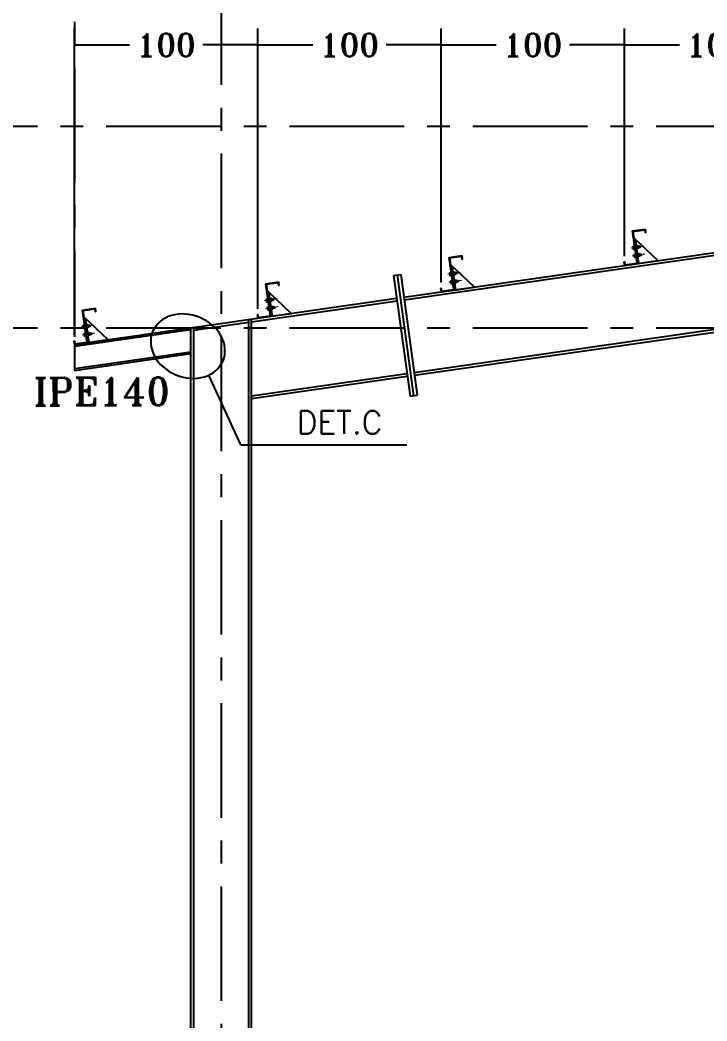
# Model space of a CAD drawing. Header units: inches. Extents: x 460503 to 460688, y 47570 to 48852.
# Drawn here: x 460522.24 to 460529.74, y 47970.78 to 47981.71 of the extents above; entities that cross this region are included whole.
import ezdxf

# ---------------------------------------------------------------- set-up
doc = ezdxf.new("R2010")
doc.units = ezdxf.units.IN
doc.header["$MEASUREMENT"] = 0
doc.linetypes.add('CENTER', pattern=[2, 1.25, -0.25, 0.25, -0.25])
doc.layers.add('2', color=2, linetype='Continuous', lineweight=9)
doc.layers.add('TEXT', color=250, linetype='Continuous', lineweight=30)
for name, color, linetype in [('2Y', 2, 'Continuous'), ('3G', 3, 'Continuous'), ('AXE', 1, 'CENTER'), ('TIE', 2, 'Continuous')]:
    doc.layers.add(name, color=color, linetype=linetype)
doc.styles.add('ROMANC', font='TXT.shx')
doc.styles.add('ROMANT', font='romant')
doc.dimstyles.new('1-50', dxfattribs={"dimscale": 0, "dimtxt": 0.25, "dimasz": 0.18, "dimexe": 0.18, "dimexo": 0.0625, "dimgap": 0.09, "dimtad": 0, "dimdec": 0, "dimlfac": 50, "dimzin": 0, "dimdsep": 46, "dimtxsty": 'ROMANT', "dimblk": 'OBLIQUE', "dimcen": 0.09, "dimclrd": 1, "dimclre": 1, "dimclrt": 2, "dimadec": 0, "dimazin": 0, "dimtfac": 1, "dimtdec": 0, "dimtofl": 0, "dimtmove": 2, "dimatfit": 3, "dimldrblk": 'OBLIQUE', "dimfxl": 0.18, "dimtolj": 1, "dimtzin": 0, "dimarcsym": 0})

# ---------------------------------------------------------------- blocks, each defined once
blk = doc.blocks.new('TIE')
at = {"layer": 'TIE'}
for p, q in [((-3.48, 20), (4.44, 21.17)), ((-3.48, 20), (-0.54, 0.21)), ((-3.13, 19.74), (4.19, 20.83)), ((-3.13, 19.74), (-0.2, -0.04)), ((4.19, 20.83), (4.48, 18.85)), ((4.44, 21.17), (4.78, 18.9)), ((4.48, 18.85), (4.78, 18.9)), ((-1.61, 14.91), (-2.4, 14.8)), ((-1.61, 14.91), (-2.4, 14.8)), ((12.45, 1.85), (-1.61, 14.91)), ((-1.61, 14.91), (0.59, 0.09)), ((-8.45, 1.06), (-8.15, 1.1)), ((-8.45, 1.06), (-8.11, -1.22)), ((-8.15, 1.1), (-7.86, -0.87)), ((-7.86, -0.87), (-0.54, 0.21)), ((-0.2, -0.04), (12.45, 1.85)), ((-8.11, -1.22), (-0.2, -0.04))]:
    blk.add_line(p, q, dxfattribs=at)
blk = doc.blocks.new('*D574')
at = {"color": 1, "lineweight": -2, "transparency": 16777216}
for p, q in [((460528.838, 47979.129), (460528.838, 47981.614)), ((460530.838, 47979.416), (460530.838, 47981.614)), ((460528.838, 47981.434), (460529.438, 47981.434)), ((460530.838, 47981.434), (460530.237, 47981.434))]:
    blk.add_line(p, q, dxfattribs=at)
at = {"layer": 'Defpoints', "color": 0, "transparency": 16777216}
for p in [(460528.838, 47981.434), (460530.838, 47979.354), (460528.838, 47979.067)]:
    blk.add_point(p, dxfattribs=at)
at = {"color": 2, "transparency": 16777216, "insert": (460529.838, 47981.434), "char_height": 0.25, "attachment_point": 5, "style": 'ROMANT'}
blk.add_mtext('\\A1;100', dxfattribs=at)
blk = doc.blocks.new('_OBLIQUE')
blk = doc.blocks.new('*D575')
at = {"color": 1, "lineweight": -2, "transparency": 16777216}
for p, q in [((460526.838, 47978.842), (460526.838, 47981.614)), ((460528.838, 47979.129), (460528.838, 47981.614)), ((460526.838, 47981.434), (460527.438, 47981.434)), ((460528.838, 47981.434), (460528.237, 47981.434))]:
    blk.add_line(p, q, dxfattribs=at)
at = {"layer": 'Defpoints', "color": 0, "transparency": 16777216}
for p in [(460526.838, 47981.434), (460528.838, 47979.067), (460526.838, 47978.78)]:
    blk.add_point(p, dxfattribs=at)
at = {"color": 2, "transparency": 16777216, "insert": (460527.838, 47981.434), "char_height": 0.25, "attachment_point": 5, "style": 'ROMANT'}
blk.add_mtext('\\A1;100', dxfattribs=at)
blk = doc.blocks.new('*D576')
at = {"color": 1, "lineweight": -2, "transparency": 16777216}
for p, q in [((460524.838, 47978.555), (460524.838, 47981.614)), ((460526.838, 47978.842), (460526.838, 47981.614)), ((460524.838, 47981.434), (460525.438, 47981.434)), ((460526.838, 47981.434), (460526.237, 47981.434))]:
    blk.add_line(p, q, dxfattribs=at)
at = {"layer": 'Defpoints', "color": 0, "transparency": 16777216}
for p in [(460524.838, 47981.434), (460526.838, 47978.78), (460524.838, 47978.493)]:
    blk.add_point(p, dxfattribs=at)
at = {"color": 2, "transparency": 16777216, "insert": (460525.838, 47981.434), "char_height": 0.25, "attachment_point": 5, "style": 'ROMANT'}
blk.add_mtext('\\A1;100', dxfattribs=at)
blk = doc.blocks.new('*D577')
at = {"color": 1, "lineweight": -2, "transparency": 16777216}
for p, q in [((460522.838, 47978.268), (460522.838, 47981.614)), ((460524.838, 47978.555), (460524.838, 47981.614)), ((460522.838, 47981.434), (460523.438, 47981.434)), ((460524.838, 47981.434), (460524.237, 47981.434))]:
    blk.add_line(p, q, dxfattribs=at)
at = {"layer": 'Defpoints', "color": 0, "transparency": 16777216}
for p in [(460522.838, 47981.434), (460524.838, 47978.493), (460522.838, 47978.206, 0.005)]:
    blk.add_point(p, dxfattribs=at)
at = {"color": 2, "transparency": 16777216, "insert": (460523.838, 47981.434), "char_height": 0.25, "attachment_point": 5, "style": 'ROMANT'}
blk.add_mtext('\\A1;100', dxfattribs=at)

msp = doc.modelspace()

# ---------------------------------------------------------------- hatches: boundary and pattern name
h = msp.add_hatch(color=1)
h.dxf.hatch_style = 1
h.paths.add_polyline_path([(460524.10802693, 47978.33173063), (460524.10802693, 47978.34688431), (460524.0948442, 47978.34499246)])
h = msp.add_hatch(color=1)
h.dxf.hatch_style = 1
h.paths.add_polyline_path([(460524.10802693, 47978.07916938), (460524.09018758, 47978.06145559), (460524.10802693, 47978.06401571)])

# ---------------------------------------------------------------- linework, layer by layer
at = {"color": 1}
for p, q in [((460524.0948442, 47978.34499246, 0.00287034), (460524.10802693, 47978.34688431, 0.00499999)), ((460524.10802693, 47978.33173063, 0.00500068), (460524.0948442, 47978.34499246, 0.00287034)), ((460524.10802693, 47978.34688431, 0.00499999), (460524.10802693, 47978.33173063, 0.00500068)), ((460524.10802693, 47978.07916938, 0.00501227), (460524.09018758, 47978.06145559, 0.00162673)), ((460524.09018758, 47978.06145559, 0.00162673), (460524.10802693, 47978.06401571, 0.00501296)), ((460524.10802693, 47978.06401571, 0.00501296), (460524.10802693, 47978.07916938, 0.00501227))]:
    msp.add_line(p, q, dxfattribs=at)
at = {"layer": '2'}
for p, q in [((460529.04775449, 47979.23646061), (460528.90974505, 47979.21644664)), ((460528.92981038, 47979.2371054), (460528.93839204, 47979.2383499)), ((460528.93839204, 47979.2383499), (460528.94343141, 47979.2036001)), ((460528.94337719, 47979.24104399), (460528.93986711, 47979.24053496)), ((460528.94538675, 47979.23954346), (460528.95047703, 47979.20444266)), ((460528.96571166, 47979.23531338), (460528.94640455, 47979.23252503)), ((460528.96469385, 47979.24233181), (460528.96978413, 47979.20723101)), ((460528.96970446, 47979.2448504), (460528.96619438, 47979.24434137)), ((460528.97171401, 47979.24334987), (460528.97680429, 47979.20824906)), ((460528.98490227, 47979.24508322), (460528.97173946, 47979.24317437)), ((460528.97173946, 47979.24317437), (460528.97677884, 47979.20842457)), ((460528.9856852, 47979.23797933), (460528.97276457, 47979.23610559)), ((460528.98490227, 47979.24508322), (460528.98900409, 47979.24151178)), ((460528.98842361, 47979.2394235), (460528.9891492, 47979.2402115)), ((460528.98872104, 47979.23737253), (460528.98964058, 47979.23682311)), ((460528.98900409, 47979.24151178), (460528.99285998, 47979.21492292)), ((460529.0059047, 47979.24114213), (460528.9894047, 47979.23874932)), ((460529.00110984, 47979.21893986), (460528.9900402, 47979.23436716)), ((460529.00605228, 47979.2196566), (460528.99207474, 47979.23913652)), ((460529.00839016, 47979.22400321), (460528.99701718, 47979.23985327)), ((460529.00700797, 47979.23353433), (460529.00195961, 47979.24057002)), ((460529.0059047, 47979.24114213), (460529.00895936, 47979.22007819)), ((460529.06014848, 47979.14914529), (460528.92213903, 47979.12913132)), ((460528.92589723, 47979.23186478), (460528.92960913, 47979.20626875)), ((460528.92724932, 47979.22863229), (460528.92632978, 47979.22918172)), ((460528.92754675, 47979.22658132), (460528.92682116, 47979.22579332)), ((460528.92976241, 47979.21181366), (460528.92876177, 47979.21241153)), ((460528.92991475, 47979.20974164), (460528.92925315, 47979.20902314)), ((460528.93028516, 47979.22802549), (460528.93969145, 47979.22938958)), ((460528.93279824, 47979.21120685), (460528.942132, 47979.21256042)), ((460528.93484975, 47979.2023556), (460528.94343141, 47979.2036001)), ((460528.93855406, 47979.14458758), (460528.94226597, 47979.11899155)), ((460528.93990616, 47979.14135509), (460528.93898661, 47979.14190452)), ((460528.94020359, 47979.13930412), (460528.93947799, 47979.13851612)), ((460528.94241925, 47979.12453646), (460528.9414186, 47979.12513433)), ((460528.94246721, 47979.1498282), (460528.95104887, 47979.1510727)), ((460528.94294199, 47979.14074829), (460528.95234829, 47979.14211238)), ((460528.94545508, 47979.12392965), (460528.95478883, 47979.12528322)), ((460528.9489765, 47979.2024331), (460528.94546642, 47979.20192407)), ((460528.96876632, 47979.21424944), (460528.94945922, 47979.21146109)), ((460528.95104887, 47979.1510727), (460528.95608825, 47979.1163229)), ((460528.95603403, 47979.15376679), (460528.95252395, 47979.15325776)), ((460528.95804358, 47979.15226626), (460528.96313386, 47979.11716546)), ((460528.97836849, 47979.14803618), (460528.95906139, 47979.14524783)), ((460528.98142316, 47979.12697224), (460528.96211606, 47979.12418389)), ((460528.97530376, 47979.20623951), (460528.97179368, 47979.20573048)), ((460528.98853848, 47979.21779333), (460528.97569039, 47979.21593011)), ((460528.98994164, 47979.21033342), (460528.97677884, 47979.20842457)), ((460528.97735069, 47979.15505461), (460528.98244096, 47979.11995381)), ((460528.98236129, 47979.1575732), (460528.97885121, 47979.15706417)), ((460528.98437085, 47979.15607267), (460528.98946113, 47979.12097186)), ((460528.9975591, 47979.15780602), (460528.9843963, 47979.15589717)), ((460528.9843963, 47979.15589717), (460528.98943567, 47979.12114737)), ((460528.99834204, 47979.15070213), (460528.9854214, 47979.14882839)), ((460529.00119532, 47979.13051613), (460528.98834723, 47979.12865291)), ((460528.99285998, 47979.21492292), (460528.98994164, 47979.21033342)), ((460528.99127689, 47979.2192375), (460528.99206647, 47979.220095)), ((460528.9961674, 47979.21822311), (460528.99142239, 47979.22483604)), ((460528.99171941, 47979.21720757), (460528.99255786, 47979.2167066)), ((460529.00895936, 47979.22007819), (460528.99245937, 47979.21768538)), ((460528.9975591, 47979.15780602), (460529.00166093, 47979.15423458)), ((460529.00108044, 47979.1521463), (460529.00180604, 47979.1529343)), ((460529.00137787, 47979.15009533), (460529.00229742, 47979.14954591)), ((460529.00166093, 47979.15423458), (460529.00551681, 47979.12764572)), ((460529.01856153, 47979.15386493), (460529.00206154, 47979.15147212)), ((460529.00551681, 47979.12764572), (460529.00259848, 47979.12305622)), ((460529.01376667, 47979.13166266), (460529.00269703, 47979.14708996)), ((460529.00393372, 47979.1319603), (460529.00472331, 47979.1328178)), ((460529.00882424, 47979.13094591), (460529.00407922, 47979.13755884)), ((460529.00437624, 47979.12993037), (460529.00521469, 47979.1294294)), ((460529.01870911, 47979.1323794), (460529.00473157, 47979.15185932)), ((460529.0216162, 47979.13280099), (460529.0051162, 47979.13040818)), ((460529.021047, 47979.13672601), (460529.00967401, 47979.15257607)), ((460529.0196648, 47979.14625713), (460529.01461645, 47979.15329282)), ((460529.01856153, 47979.15386493), (460529.0216162, 47979.13280099)), ((460528.94257159, 47979.12246444), (460528.94190998, 47979.12174594)), ((460528.94750659, 47979.1150784), (460528.95608825, 47979.1163229)), ((460528.96163334, 47979.1151559), (460528.95812325, 47979.11464687)), ((460528.9879606, 47979.11896231), (460528.98445052, 47979.11845328)), ((460529.00259848, 47979.12305622), (460528.98943567, 47979.12114737)), ((460527.04795646, 47978.94803709), (460526.90994702, 47978.92802312)), ((460526.9260992, 47978.94344126), (460526.9298111, 47978.91784523)), ((460526.92745129, 47978.94020877), (460526.92653174, 47978.9407582)), ((460526.92774872, 47978.9381578), (460526.92702313, 47978.9373698)), ((460526.92996438, 47978.92339013), (460526.92896374, 47978.92398801)), ((460526.93011672, 47978.92131812), (460526.92945512, 47978.92059962)), ((460526.93001235, 47978.94868188), (460526.93859401, 47978.94992638)), ((460526.93048712, 47978.93960197), (460526.93989342, 47978.94096606)), ((460526.93300021, 47978.92278333), (460526.94233397, 47978.9241369)), ((460526.93505172, 47978.91393208), (460526.94363338, 47978.91517658)), ((460526.93859401, 47978.94992638), (460526.94363338, 47978.91517658)), ((460526.94357916, 47978.95262047), (460526.94006908, 47978.95211144)), ((460526.94558872, 47978.95111994), (460526.950679, 47978.91601914)), ((460526.94917847, 47978.91400958), (460526.94566839, 47978.91350055)), ((460526.96591362, 47978.94688986), (460526.94660652, 47978.94410151)), ((460526.96896829, 47978.92582592), (460526.94966119, 47978.92303757)), ((460526.96489582, 47978.95390829), (460526.9699861, 47978.91880749)), ((460526.96990643, 47978.95642688), (460526.96639635, 47978.95591785)), ((460526.97191598, 47978.95492635), (460526.97700626, 47978.91982554)), ((460526.98510424, 47978.9566597), (460526.97194143, 47978.95475085)), ((460526.97194143, 47978.95475085), (460526.97698081, 47978.92000105)), ((460526.97550573, 47978.91781599), (460526.97199565, 47978.91730696)), ((460526.98588717, 47978.94955581), (460526.97296654, 47978.94768207)), ((460526.98874045, 47978.92936981), (460526.97589236, 47978.92750659)), ((460526.99014361, 47978.9219099), (460526.97698081, 47978.92000105)), ((460526.98510424, 47978.9566597), (460526.98920606, 47978.95308826)), ((460526.98862558, 47978.95099998), (460526.98935117, 47978.95178798)), ((460526.98892301, 47978.94894901), (460526.98984255, 47978.94839959)), ((460526.98920606, 47978.95308826), (460526.99306195, 47978.9264994)), ((460527.00610666, 47978.95271861), (460526.98960667, 47978.9503258)), ((460526.99306195, 47978.9264994), (460526.99014361, 47978.9219099)), ((460527.00131181, 47978.93051634), (460526.99024216, 47978.94594364)), ((460526.99147886, 47978.93081398), (460526.99226844, 47978.93167148)), ((460526.99636937, 47978.92979959), (460526.99162436, 47978.93641252)), ((460526.99192137, 47978.92878405), (460526.99275982, 47978.92828308)), ((460527.00625424, 47978.93123308), (460526.99227671, 47978.950713)), ((460527.00916133, 47978.93165467), (460526.99266134, 47978.92926186)), ((460527.00859213, 47978.93557969), (460526.99721914, 47978.95142975)), ((460527.00720994, 47978.94511081), (460527.00216158, 47978.9521465)), ((460527.00610666, 47978.95271861), (460527.00916133, 47978.93165467)), ((460527.06035045, 47978.86072177), (460526.922341, 47978.8407078)), ((460526.93875603, 47978.85616406), (460526.94246794, 47978.83056803)), ((460526.94010813, 47978.85293157), (460526.93918858, 47978.853481)), ((460526.94040556, 47978.8508806), (460526.93967996, 47978.8500926)), ((460526.94262122, 47978.83611294), (460526.94162057, 47978.83671081)), ((460526.94277356, 47978.83404092), (460526.94211195, 47978.83332242)), ((460526.94266918, 47978.86140468), (460526.95125084, 47978.86264918)), ((460526.94314396, 47978.85232477), (460526.95255026, 47978.85368886)), ((460526.94565705, 47978.83550613), (460526.9549908, 47978.8368597)), ((460526.94770856, 47978.82665488), (460526.95629022, 47978.82789938)), ((460526.95125084, 47978.86264918), (460526.95629022, 47978.82789938)), ((460526.956236, 47978.86534327), (460526.95272592, 47978.86483424)), ((460526.95824555, 47978.86384274), (460526.96333583, 47978.82874194)), ((460526.9618353, 47978.82673238), (460526.95832522, 47978.82622335)), ((460526.97857046, 47978.85961266), (460526.95926336, 47978.85682431)), ((460526.98162513, 47978.83854872), (460526.96231803, 47978.83576037)), ((460526.97755266, 47978.86663109), (460526.98264293, 47978.83153029)), ((460526.98256326, 47978.86914968), (460526.97905318, 47978.86864065)), ((460526.98457282, 47978.86764915), (460526.98966309, 47978.83254834)), ((460526.99776107, 47978.8693825), (460526.98459827, 47978.86747365)), ((460526.98459827, 47978.86747365), (460526.98963764, 47978.83272385)), ((460526.98816257, 47978.83053879), (460526.98465249, 47978.83002976)), ((460526.99854401, 47978.86227861), (460526.98562337, 47978.86040487)), ((460527.00139729, 47978.84209261), (460526.9885492, 47978.84022939)), ((460527.00280045, 47978.8346327), (460526.98963764, 47978.83272385)), ((460526.99776107, 47978.8693825), (460527.0018629, 47978.86581106)), ((460527.00128241, 47978.86372278), (460527.00200801, 47978.86451078)), ((460527.00157984, 47978.86167181), (460527.00249939, 47978.86112239)), ((460527.0018629, 47978.86581106), (460527.00571878, 47978.8392222)), ((460527.0187635, 47978.86544141), (460527.00226351, 47978.8630486)), ((460527.00571878, 47978.8392222), (460527.00280045, 47978.8346327)), ((460527.01396864, 47978.84323914), (460527.002899, 47978.85866644)), ((460527.00413569, 47978.84353678), (460527.00492528, 47978.84439428)), ((460527.00902621, 47978.84252239), (460527.00428119, 47978.84913532)), ((460527.00457821, 47978.84150685), (460527.00541666, 47978.84100588)), ((460527.01891108, 47978.84395588), (460527.00493354, 47978.8634358)), ((460527.02181817, 47978.84437747), (460527.00531817, 47978.84198466)), ((460527.02124897, 47978.84830249), (460527.00987598, 47978.86415255)), ((460527.01986677, 47978.85783361), (460527.01481842, 47978.8648693)), ((460527.0187635, 47978.86544141), (460527.02181817, 47978.84437747)), ((460525.04795648, 47978.66101817), (460524.90994703, 47978.64100421)), ((460524.92609921, 47978.65642235), (460524.92981112, 47978.63082632)), ((460524.92745131, 47978.65318986), (460524.92653176, 47978.65373928)), ((460524.92774874, 47978.65113889), (460524.92702314, 47978.65035089)), ((460524.9299644, 47978.63637122), (460524.92896375, 47978.6369691)), ((460524.93011674, 47978.63429921), (460524.92945513, 47978.6335807)), ((460524.93001236, 47978.66166297), (460524.93859402, 47978.66290747)), ((460524.93048714, 47978.65258306), (460524.93989344, 47978.65394715)), ((460524.93300023, 47978.63576442), (460524.94233398, 47978.63711799)), ((460524.93505174, 47978.62691317), (460524.9436334, 47978.62815767)), ((460524.93859402, 47978.66290747), (460524.9436334, 47978.62815767)), ((460524.94357918, 47978.66560156), (460524.9400691, 47978.66509253)), ((460524.94558873, 47978.66410103), (460524.95067901, 47978.62900022)), ((460524.94917848, 47978.62699067), (460524.9456684, 47978.62648164)), ((460524.96591364, 47978.65987095), (460524.94660654, 47978.6570826)), ((460524.96896831, 47978.638807), (460524.9496612, 47978.63601865)), ((460524.95623601, 47978.57832436), (460524.95272593, 47978.57781533)), ((460524.96489583, 47978.66688938), (460524.96998611, 47978.63178857)), ((460524.96990644, 47978.66940796), (460524.96639636, 47978.66889893)), ((460524.971916, 47978.66790743), (460524.97700627, 47978.63280663)), ((460524.98510425, 47978.66964078), (460524.97194145, 47978.66773193)), ((460524.97194145, 47978.66773193), (460524.97698082, 47978.63298213)), ((460524.97550575, 47978.63079707), (460524.97199567, 47978.63028804)), ((460524.98588719, 47978.66253689), (460524.97296655, 47978.66066316)), ((460524.98874047, 47978.64235089), (460524.97589238, 47978.64048768)), ((460524.99014362, 47978.63489098), (460524.97698082, 47978.63298213)), ((460524.97755267, 47978.57961218), (460524.98264295, 47978.54451137)), ((460524.98256328, 47978.58213076), (460524.9790532, 47978.58162173)), ((460524.98457283, 47978.58063023), (460524.98966311, 47978.54552943)), ((460524.99776109, 47978.58236358), (460524.98459828, 47978.58045473)), ((460524.98459828, 47978.58045473), (460524.98963766, 47978.54570493)), ((460524.98510425, 47978.66964078), (460524.98920608, 47978.66606934)), ((460524.98862559, 47978.66398107), (460524.98935119, 47978.66476907)), ((460524.98892302, 47978.66193009), (460524.98984257, 47978.66138067)), ((460524.98920608, 47978.66606934), (460524.99306196, 47978.63948048)), ((460525.00610668, 47978.66569969), (460524.98960668, 47978.66330688)), ((460524.99306196, 47978.63948048), (460524.99014362, 47978.63489098)), ((460525.00131182, 47978.64349742), (460524.99024218, 47978.65892473)), ((460524.99147887, 47978.64379507), (460524.99226846, 47978.64465256)), ((460524.99636938, 47978.64278068), (460524.99162437, 47978.64939361)), ((460524.99192139, 47978.64176513), (460524.99275984, 47978.64126417)), ((460525.00625426, 47978.64421417), (460524.99227672, 47978.66369409)), ((460525.00916135, 47978.64463575), (460524.99266135, 47978.64224294)), ((460525.00859214, 47978.64856077), (460524.99721916, 47978.66441083)), ((460524.99776109, 47978.58236358), (460525.00186291, 47978.57879214)), ((460525.00128243, 47978.57670387), (460525.00200802, 47978.57749187)), ((460525.00186291, 47978.57879214), (460525.0057188, 47978.55220328)), ((460525.00720995, 47978.6580919), (460525.0021616, 47978.66512758)), ((460525.01876351, 47978.57842249), (460525.00226352, 47978.57602968)), ((460525.00610668, 47978.66569969), (460525.00916135, 47978.64463575)), ((460525.01986679, 47978.5708147), (460525.01481843, 47978.57785038)), ((460525.01876351, 47978.57842249), (460525.02181818, 47978.55735855)), ((460525.06035046, 47978.57370285), (460524.92234101, 47978.55368889)), ((460524.93875605, 47978.56914515), (460524.94246795, 47978.54354912)), ((460524.94010814, 47978.56591266), (460524.93918859, 47978.56646208)), ((460524.94040557, 47978.56386169), (460524.93967998, 47978.56307369)), ((460524.94262123, 47978.54909402), (460524.94162059, 47978.5496919)), ((460524.94277357, 47978.54702201), (460524.94211197, 47978.5463035)), ((460524.9426692, 47978.57438577), (460524.95125086, 47978.57563027)), ((460524.94314397, 47978.56530586), (460524.95255027, 47978.56666995)), ((460524.94565706, 47978.54848722), (460524.95499082, 47978.54984079)), ((460524.94770857, 47978.53963597), (460524.95629023, 47978.54088047)), ((460524.95125086, 47978.57563027), (460524.95629023, 47978.54088047)), ((460524.95824557, 47978.57682383), (460524.96333585, 47978.54172302)), ((460524.96183532, 47978.53971347), (460524.95832524, 47978.53920444)), ((460524.97857047, 47978.57259375), (460524.95926337, 47978.5698054)), ((460524.98162514, 47978.5515298), (460524.96231804, 47978.54874145)), ((460524.98816258, 47978.54351987), (460524.9846525, 47978.54301084)), ((460524.99854402, 47978.57525969), (460524.98562339, 47978.57338596)), ((460525.0013973, 47978.55507369), (460524.98854921, 47978.55321048)), ((460525.00280046, 47978.54761378), (460524.98963766, 47978.54570493)), ((460525.00157986, 47978.57465289), (460525.0024994, 47978.57410347)), ((460525.0057188, 47978.55220328), (460525.00280046, 47978.54761378)), ((460525.01396866, 47978.55622022), (460525.00289901, 47978.57164753)), ((460525.00413571, 47978.55651787), (460525.00492529, 47978.55737536)), ((460525.00902622, 47978.55550348), (460525.00428121, 47978.56211641)), ((460525.00457823, 47978.55448793), (460525.00541667, 47978.55398697)), ((460525.01891109, 47978.55693697), (460525.00493356, 47978.57641689)), ((460525.02181818, 47978.55735855), (460525.00531819, 47978.55496574)), ((460525.02124898, 47978.56128357), (460525.00987599, 47978.57713363)), ((460523.04795646, 47978.37399925, 0.00541421), (460522.90994702, 47978.35398529, 0.00541421)), ((460522.9260992, 47978.36940343, 0.00541421), (460522.9298111, 47978.3438074, 0.00541421)), ((460522.92745129, 47978.36617094, 0.00541421), (460522.92653174, 47978.36672036, 0.00541421)), ((460522.92774872, 47978.36411997, 0.00541421), (460522.92702313, 47978.36333197, 0.00541421)), ((460522.93001235, 47978.37464405, 0.00541421), (460522.93859401, 47978.37588855, 0.00541421)), ((460522.93048712, 47978.36556414, 0.00541421), (460522.93989342, 47978.36692823, 0.00541421)), ((460522.93859401, 47978.37588855, 0.00541421), (460522.94363338, 47978.34113875, 0.00541421)), ((460522.94357916, 47978.37858264, 0.00541421), (460522.94006908, 47978.37807361, 0.00541421)), ((460522.94558872, 47978.37708211, 0.00541421), (460522.950679, 47978.3419813, 0.00541421)), ((460522.96591362, 47978.37285203, 0.00541421), (460522.94660652, 47978.37006368, 0.00541421)), ((460522.96489582, 47978.37987046, 0.00541421), (460522.9699861, 47978.34476965, 0.00541421)), ((460522.96990643, 47978.38238904, 0.00541421), (460522.96639635, 47978.38188001, 0.00541421)), ((460522.97191598, 47978.38088851, 0.00541421), (460522.97700626, 47978.34578771, 0.00541421)), ((460522.98510424, 47978.38262187, 0.00541421), (460522.97194143, 47978.38071301, 0.00541421)), ((460522.97194143, 47978.38071301, 0.00541421), (460522.97698081, 47978.34596321, 0.00541421)), ((460522.98588717, 47978.37551797, 0.00541421), (460522.97296654, 47978.37364424, 0.00541421)), ((460522.98510424, 47978.38262187, 0.00541421), (460522.98920606, 47978.37905042, 0.00541421)), ((460522.98862558, 47978.37696215, 0.00541421), (460522.98935117, 47978.37775015, 0.00541421)), ((460522.98892301, 47978.37491117, 0.00541421), (460522.98984255, 47978.37436175, 0.00541421)), ((460522.98920606, 47978.37905042, 0.00541421), (460522.99306195, 47978.35246156, 0.00541421)), ((460523.00610666, 47978.37868077, 0.00541421), (460522.98960667, 47978.37628796, 0.00541421)), ((460523.00131181, 47978.3564785, 0.00541421), (460522.99024216, 47978.37190581, 0.00541421)), ((460522.99636937, 47978.35576176, 0.00541421), (460522.99162436, 47978.36237469, 0.00541421)), ((460523.00625424, 47978.35719525, 0.00541421), (460522.99227671, 47978.37667517, 0.00541421)), ((460523.00859213, 47978.36154185, 0.00541421), (460522.99721914, 47978.37739192, 0.00541421)), ((460523.00720994, 47978.37107298, 0.00541421), (460523.00216158, 47978.37810866, 0.00541421)), ((460523.00610666, 47978.37868077, 0.00541421), (460523.00916133, 47978.35761683, 0.00541421)), ((460523.06035045, 47978.28668393, 0.00541421), (460522.922341, 47978.26666997, 0.00541421)), ((460522.92996438, 47978.3493523, 0.00541421), (460522.92896374, 47978.34995018, 0.00541421)), ((460522.93011672, 47978.34728029, 0.00541421), (460522.92945512, 47978.34656178, 0.00541421)), ((460522.93300021, 47978.3487455, 0.00541421), (460522.94233397, 47978.35009907, 0.00541421)), ((460522.93505172, 47978.33989425, 0.00541421), (460522.94363338, 47978.34113875, 0.00541421)), ((460522.93875603, 47978.28212623, 0.00541421), (460522.94246794, 47978.2565302, 0.00541421)), ((460522.94010813, 47978.27889374, 0.00541421), (460522.93918858, 47978.27944316, 0.00541421)), ((460522.94040556, 47978.27684277, 0.00541421), (460522.93967996, 47978.27605477, 0.00541421)), ((460522.94262122, 47978.2620751, 0.00541421), (460522.94162057, 47978.26267298, 0.00541421)), ((460522.94277356, 47978.26000309, 0.00541421), (460522.94211195, 47978.25928458, 0.00541421)), ((460522.94266918, 47978.28736685, 0.00541421), (460522.95125084, 47978.28861135, 0.00541421)), ((460522.94314396, 47978.27828694, 0.00541421), (460522.95255026, 47978.27965103, 0.00541421)), ((460522.94565705, 47978.2614683, 0.00541421), (460522.9549908, 47978.26282187, 0.00541421)), ((460522.94917847, 47978.33997175, 0.00541421), (460522.94566839, 47978.33946272, 0.00541421)), ((460522.94770856, 47978.25261705, 0.00541421), (460522.95629022, 47978.25386155, 0.00541421)), ((460522.96896829, 47978.35178809, 0.00541421), (460522.94966119, 47978.34899974, 0.00541421)), ((460522.95125084, 47978.28861135, 0.00541421), (460522.95629022, 47978.25386155, 0.00541421)), ((460522.956236, 47978.29130544, 0.00541421), (460522.95272592, 47978.29079641, 0.00541421)), ((460522.95824555, 47978.28980491, 0.00541421), (460522.96333583, 47978.2547041, 0.00541421)), ((460522.9618353, 47978.25269455, 0.00541421), (460522.95832522, 47978.25218552, 0.00541421)), ((460522.97857046, 47978.28557483, 0.00541421), (460522.95926336, 47978.28278648, 0.00541421)), ((460522.98162513, 47978.26451089, 0.00541421), (460522.96231803, 47978.26172254, 0.00541421)), ((460522.97550573, 47978.34377815, 0.00541421), (460522.97199565, 47978.34326913, 0.00541421)), ((460522.98874045, 47978.35533197, 0.00541421), (460522.97589236, 47978.35346876, 0.00541421)), ((460522.99014361, 47978.34787207, 0.00541421), (460522.97698081, 47978.34596321, 0.00541421)), ((460522.97755266, 47978.29259326, 0.00541421), (460522.98264293, 47978.25749245, 0.00541421)), ((460522.98256326, 47978.29511184, 0.00541421), (460522.97905318, 47978.29460281, 0.00541421)), ((460522.98457282, 47978.29361132, 0.00541421), (460522.98966309, 47978.25851051, 0.00541421)), ((460522.99776107, 47978.29534467, 0.00541421), (460522.98459827, 47978.29343581, 0.00541421)), ((460522.98459827, 47978.29343581, 0.00541421), (460522.98963764, 47978.25868601, 0.00541421)), ((460522.98816257, 47978.25650095, 0.00541421), (460522.98465249, 47978.25599193, 0.00541421)), ((460522.99854401, 47978.28824077, 0.00541421), (460522.98562337, 47978.28636704, 0.00541421)), ((460523.00139729, 47978.26805477, 0.00541421), (460522.9885492, 47978.26619156, 0.00541421)), ((460523.00280045, 47978.26059487, 0.00541421), (460522.98963764, 47978.25868601, 0.00541421)), ((460522.99306195, 47978.35246156, 0.00541421), (460522.99014361, 47978.34787207, 0.00541421)), ((460522.99147886, 47978.35677615, 0.00541421), (460522.99226844, 47978.35763364, 0.00541421)), ((460522.99192137, 47978.35474621, 0.00541421), (460522.99275982, 47978.35424525, 0.00541421)), ((460523.00916133, 47978.35761683, 0.00541421), (460522.99266134, 47978.35522402, 0.00541421)), ((460522.99776107, 47978.29534467, 0.00541421), (460523.0018629, 47978.29177322, 0.00541421)), ((460523.00128241, 47978.28968495, 0.00541421), (460523.00200801, 47978.29047295, 0.00541421)), ((460523.00157984, 47978.28763397, 0.00541421), (460523.00249939, 47978.28708455, 0.00541421)), ((460523.0018629, 47978.29177322, 0.00541421), (460523.00571878, 47978.26518436, 0.00541421)), ((460523.0187635, 47978.29140357, 0.00541421), (460523.00226351, 47978.28901076, 0.00541421)), ((460523.00571878, 47978.26518436, 0.00541421), (460523.00280045, 47978.26059487, 0.00541421)), ((460523.01396864, 47978.2692013, 0.00541421), (460523.002899, 47978.28462861, 0.00541421)), ((460523.00413569, 47978.26949895, 0.00541421), (460523.00492528, 47978.27035644, 0.00541421)), ((460523.00902621, 47978.26848456, 0.00541421), (460523.00428119, 47978.27509749, 0.00541421)), ((460523.00457821, 47978.26746901, 0.00541421), (460523.00541666, 47978.26696805, 0.00541421)), ((460523.01891108, 47978.26991805, 0.00541421), (460523.00493354, 47978.28939797, 0.00541421)), ((460523.02181817, 47978.27033963, 0.00541421), (460523.00531817, 47978.26794682, 0.00541421)), ((460523.02124897, 47978.27426465, 0.00541421), (460523.00987598, 47978.29011472, 0.00541421)), ((460523.01986677, 47978.28379578, 0.00541421), (460523.01481842, 47978.29083146, 0.00541421)), ((460523.0187635, 47978.29140357, 0.00541421), (460523.02181817, 47978.27033963, 0.00541421))]:
    msp.add_line(p, q, dxfattribs=at)
for centre, radius, start, end in [((460528.93047411, 47979.23252852), 0.00462476, 98.25144292, 188.25144292), ((460528.94012163, 47979.23877992), 0.0017734, 98.25144292, 188.25144292), ((460528.94363171, 47979.23928895), 0.0017734, 8.25144292, 98.25144292), ((460528.96644889, 47979.24258633), 0.0017734, 98.25144292, 188.25144292), ((460528.96995897, 47979.24309536), 0.0017734, 8.25144292, 98.25144292), ((460528.98502147, 47979.24255621), 0.00462476, 278.25144292, 317.36090295), ((460528.98634894, 47979.23340244), 0.00462476, 59.141982891, 98.25144292), ((460528.92962142, 47979.23260238), 0.00462476, 239.141982891, 278.25144292), ((460528.93094889, 47979.22344861), 0.00462476, 98.25144292, 137.36090295), ((460528.93418602, 47979.20693249), 0.00462476, 188.25144292, 278.25144292), ((460528.93213451, 47979.21578374), 0.00462476, 239.141982891, 278.25144292), ((460528.93331689, 47979.20660893), 0.00462476, 98.25144292, 137.36090295), ((460528.94313095, 47979.14525132), 0.00462476, 98.25144292, 188.25144292), ((460528.94227826, 47979.14532518), 0.00462476, 239.141982891, 278.25144292), ((460528.94360573, 47979.13617141), 0.00462476, 98.25144292, 137.36090295), ((460528.94479135, 47979.12850654), 0.00462476, 239.141982891, 278.25144292), ((460528.94597373, 47979.11933173), 0.00462476, 98.25144292, 137.36090295), ((460528.94521191, 47979.20367911), 0.0017734, 188.25144292, 278.25144292), ((460528.94872199, 47979.20418814), 0.0017734, 278.25144292, 8.25144292), ((460528.95277846, 47979.15150272), 0.0017734, 98.25144292, 188.25144292), ((460528.95628854, 47979.15201175), 0.0017734, 8.25144292, 98.25144292), ((460528.97153917, 47979.20748552), 0.0017734, 188.25144292, 278.25144292), ((460528.97504925, 47979.20799455), 0.0017734, 278.25144292, 8.25144292), ((460528.97910573, 47979.15530913), 0.0017734, 98.25144292, 188.25144292), ((460528.98261581, 47979.15581816), 0.0017734, 8.25144292, 98.25144292), ((460528.98787475, 47979.22237021), 0.00462476, 278.25144292, 317.36090295), ((460528.98934731, 47979.21323748), 0.00462476, 59.141982891, 98.25144292), ((460528.99767831, 47979.15527901), 0.00462476, 278.25144292, 317.36090295), ((460528.99900577, 47979.14612524), 0.00462476, 59.141982891, 98.25144292), ((460529.00053158, 47979.13509301), 0.00462476, 278.25144292, 317.36090295), ((460529.00200414, 47979.12596028), 0.00462476, 59.141982891, 98.25144292), ((460528.94684285, 47979.11965529), 0.00462476, 188.25144292, 278.25144292), ((460528.95786874, 47979.11640191), 0.0017734, 188.25144292, 278.25144292), ((460528.96137882, 47979.11691094), 0.0017734, 278.25144292, 8.25144292), ((460528.984196, 47979.12020832), 0.0017734, 188.25144292, 278.25144292), ((460528.98770608, 47979.12071735), 0.0017734, 278.25144292, 8.25144292), ((460526.93067608, 47978.944105), 0.00462476, 98.25144292, 188.25144292), ((460526.92982339, 47978.94417886), 0.00462476, 239.141982891, 278.25144292), ((460526.93115086, 47978.93502509), 0.00462476, 98.25144292, 137.36090295), ((460526.93438799, 47978.91850897), 0.00462476, 188.25144292, 278.25144292), ((460526.93233648, 47978.92736022), 0.00462476, 239.141982891, 278.25144292), ((460526.93351886, 47978.91818541), 0.00462476, 98.25144292, 137.36090295), ((460526.9403236, 47978.9503564), 0.0017734, 98.25144292, 188.25144292), ((460526.94383368, 47978.95086543), 0.0017734, 8.25144292, 98.25144292), ((460526.94541387, 47978.91525559), 0.0017734, 188.25144292, 278.25144292), ((460526.94892395, 47978.91576462), 0.0017734, 278.25144292, 8.25144292), ((460526.96665086, 47978.95416281), 0.0017734, 98.25144292, 188.25144292), ((460526.97016094, 47978.95467184), 0.0017734, 8.25144292, 98.25144292), ((460526.97174114, 47978.919062), 0.0017734, 188.25144292, 278.25144292), ((460526.97525122, 47978.91957103), 0.0017734, 278.25144292, 8.25144292), ((460526.98522344, 47978.95413269), 0.00462476, 278.25144292, 317.36090295), ((460526.98655091, 47978.94497892), 0.00462476, 59.141982891, 98.25144292), ((460526.98807672, 47978.93394669), 0.00462476, 278.25144292, 317.36090295), ((460526.98954928, 47978.92481396), 0.00462476, 59.141982891, 98.25144292), ((460526.94333292, 47978.8568278), 0.00462476, 98.25144292, 188.25144292), ((460526.94248023, 47978.85690166), 0.00462476, 239.141982891, 278.25144292), ((460526.94380769, 47978.84774789), 0.00462476, 98.25144292, 137.36090295), ((460526.94704482, 47978.83123177), 0.00462476, 188.25144292, 278.25144292), ((460526.94499331, 47978.84008302), 0.00462476, 239.141982891, 278.25144292), ((460526.94617569, 47978.83090821), 0.00462476, 98.25144292, 137.36090295), ((460526.95298043, 47978.8630792), 0.0017734, 98.25144292, 188.25144292), ((460526.95649051, 47978.86358823), 0.0017734, 8.25144292, 98.25144292), ((460526.95807071, 47978.82797839), 0.0017734, 188.25144292, 278.25144292), ((460526.96158079, 47978.82848742), 0.0017734, 278.25144292, 8.25144292), ((460526.9793077, 47978.86688561), 0.0017734, 98.25144292, 188.25144292), ((460526.98281778, 47978.86739464), 0.0017734, 8.25144292, 98.25144292), ((460526.98439797, 47978.8317848), 0.0017734, 188.25144292, 278.25144292), ((460526.98790805, 47978.83229383), 0.0017734, 278.25144292, 8.25144292), ((460526.99788027, 47978.86685549), 0.00462476, 278.25144292, 317.36090295), ((460526.99920774, 47978.85770172), 0.00462476, 59.141982891, 98.25144292), ((460527.00073355, 47978.84666949), 0.00462476, 278.25144292, 317.36090295), ((460527.00220611, 47978.83753676), 0.00462476, 59.141982891, 98.25144292), ((460524.9306761, 47978.65708608), 0.00462476, 98.25144292, 188.25144292), ((460524.9298234, 47978.65715994), 0.00462476, 239.141982891, 278.25144292), ((460524.93115087, 47978.64800617), 0.00462476, 98.25144292, 137.36090295), ((460524.934388, 47978.63149005), 0.00462476, 188.25144292, 278.25144292), ((460524.93233649, 47978.64034131), 0.00462476, 239.141982891, 278.25144292), ((460524.93351887, 47978.63116649), 0.00462476, 98.25144292, 137.36090295), ((460524.94032361, 47978.66333749), 0.0017734, 98.25144292, 188.25144292), ((460524.94383369, 47978.66384651), 0.0017734, 8.25144292, 98.25144292), ((460524.94541389, 47978.62823668), 0.0017734, 188.25144292, 278.25144292), ((460524.94892397, 47978.62874571), 0.0017734, 278.25144292, 8.25144292), ((460524.95298045, 47978.57606029), 0.0017734, 98.25144292, 188.25144292), ((460524.95649053, 47978.57656931), 0.0017734, 8.25144292, 98.25144292), ((460524.96665087, 47978.66714389), 0.0017734, 98.25144292, 188.25144292), ((460524.97016095, 47978.66765292), 0.0017734, 8.25144292, 98.25144292), ((460524.97174115, 47978.63204308), 0.0017734, 188.25144292, 278.25144292), ((460524.97525123, 47978.63255211), 0.0017734, 278.25144292, 8.25144292), ((460524.97930771, 47978.57986669), 0.0017734, 98.25144292, 188.25144292), ((460524.98281779, 47978.58037572), 0.0017734, 8.25144292, 98.25144292), ((460524.98522345, 47978.66711378), 0.00462476, 278.25144292, 317.36090295), ((460524.98655092, 47978.65796001), 0.00462476, 59.141982891, 98.25144292), ((460524.98807673, 47978.64692778), 0.00462476, 278.25144292, 317.36090295), ((460524.98954929, 47978.63779505), 0.00462476, 59.141982891, 98.25144292), ((460524.94333293, 47978.56980888), 0.00462476, 98.25144292, 188.25144292), ((460524.94248024, 47978.56988274), 0.00462476, 239.141982891, 278.25144292), ((460524.94380771, 47978.56072897), 0.00462476, 98.25144292, 137.36090295), ((460524.94704484, 47978.54421285), 0.00462476, 188.25144292, 278.25144292), ((460524.94499333, 47978.55306411), 0.00462476, 239.141982891, 278.25144292), ((460524.94617571, 47978.54388929), 0.00462476, 98.25144292, 137.36090295), ((460524.95807072, 47978.54095948), 0.0017734, 188.25144292, 278.25144292), ((460524.96158081, 47978.54146851), 0.0017734, 278.25144292, 8.25144292), ((460524.98439799, 47978.54476589), 0.0017734, 188.25144292, 278.25144292), ((460524.98790807, 47978.54527491), 0.0017734, 278.25144292, 8.25144292), ((460524.99788029, 47978.57983658), 0.00462476, 278.25144292, 317.36090295), ((460524.99920776, 47978.57068281), 0.00462476, 59.141982891, 98.25144292), ((460525.00073357, 47978.55965058), 0.00462476, 278.25144292, 317.36090295), ((460525.00220613, 47978.55051785), 0.00462476, 59.141982891, 98.25144292), ((460522.93067608, 47978.37006716, 0.00541421), 0.00462476, 98.25144292, 188.25144292), ((460522.92982339, 47978.37014103, 0.00541421), 0.00462476, 239.141982891, 278.25144292), ((460522.93115086, 47978.36098725, 0.00541421), 0.00462476, 98.25144292, 137.36090295), ((460522.9403236, 47978.37631857, 0.00541421), 0.0017734, 98.25144292, 188.25144292), ((460522.94383368, 47978.3768276, 0.00541421), 0.0017734, 8.25144292, 98.25144292), ((460522.96665086, 47978.38012497, 0.00541421), 0.0017734, 98.25144292, 188.25144292), ((460522.97016094, 47978.380634, 0.00541421), 0.0017734, 8.25144292, 98.25144292), ((460522.98522344, 47978.38009486, 0.00541421), 0.00462476, 278.25144292, 317.36090295), ((460522.98655091, 47978.37094109, 0.00541421), 0.00462476, 59.141982891, 98.25144292), ((460522.93438799, 47978.34447113, 0.00541421), 0.00462476, 188.25144292, 278.25144292), ((460522.93233648, 47978.35332239, 0.00541421), 0.00462476, 239.141982891, 278.25144292), ((460522.93351886, 47978.34414757, 0.00541421), 0.00462476, 98.25144292, 137.36090295), ((460522.94333292, 47978.28278996, 0.00541421), 0.00462476, 98.25144292, 188.25144292), ((460522.94248023, 47978.28286383, 0.00541421), 0.00462476, 239.141982891, 278.25144292), ((460522.94380769, 47978.27371005, 0.00541421), 0.00462476, 98.25144292, 137.36090295), ((460522.94704482, 47978.25719393, 0.00541421), 0.00462476, 188.25144292, 278.25144292), ((460522.94499331, 47978.26604519, 0.00541421), 0.00462476, 239.141982891, 278.25144292), ((460522.94617569, 47978.25687037, 0.00541421), 0.00462476, 98.25144292, 137.36090295), ((460522.94541387, 47978.34121776, 0.00541421), 0.0017734, 188.25144292, 278.25144292), ((460522.94892395, 47978.34172679, 0.00541421), 0.0017734, 278.25144292, 8.25144292), ((460522.95298043, 47978.28904137, 0.00541421), 0.0017734, 98.25144292, 188.25144292), ((460522.95649051, 47978.2895504, 0.00541421), 0.0017734, 8.25144292, 98.25144292), ((460522.95807071, 47978.25394056, 0.00541421), 0.0017734, 188.25144292, 278.25144292), ((460522.96158079, 47978.25444959, 0.00541421), 0.0017734, 278.25144292, 8.25144292), ((460522.97174114, 47978.34502417, 0.00541421), 0.0017734, 188.25144292, 278.25144292), ((460522.97525122, 47978.34553319, 0.00541421), 0.0017734, 278.25144292, 8.25144292), ((460522.9793077, 47978.29284777, 0.00541421), 0.0017734, 98.25144292, 188.25144292), ((460522.98281778, 47978.2933568, 0.00541421), 0.0017734, 8.25144292, 98.25144292), ((460522.98439797, 47978.25774697, 0.00541421), 0.0017734, 188.25144292, 278.25144292), ((460522.98790805, 47978.25825599, 0.00541421), 0.0017734, 278.25144292, 8.25144292), ((460522.98807672, 47978.35990886, 0.00541421), 0.00462476, 278.25144292, 317.36090295), ((460522.98954928, 47978.35077613, 0.00541421), 0.00462476, 59.141982891, 98.25144292), ((460522.99788027, 47978.29281766, 0.00541421), 0.00462476, 278.25144292, 317.36090295), ((460522.99920774, 47978.28366389, 0.00541421), 0.00462476, 59.141982891, 98.25144292), ((460523.00073355, 47978.27263166, 0.00541421), 0.00462476, 278.25144292, 317.36090295), ((460523.00220611, 47978.26349893, 0.00541421), 0.00462476, 59.141982891, 98.25144292)]:
    msp.add_arc(centre, radius, start, end, dxfattribs=at)
at = {"layer": '2Y'}
for q in [(460524.30212641, 47977.82969908, 0.00622953), (460526.46154754, 47977.06681821, 0.01148818)]:
    msp.add_line((460524.65365871, 47977.06681821, 0.01148818), q, dxfattribs=at)
at = {"layer": '2Y', "extrusion": (0, 0, -1)}
msp.add_ellipse((460524.07429523, 47978.14564518, 0.00622953), major_axis=(0.38386558, -0.15916806), ratio=0.8162990064, start_param=-1.5707963268, end_param=4.7123889804, dxfattribs=at)
at = {"layer": '3G'}
for p, q in [((460526.43116392, 47978.68093015), (460539.40802693, 47980.54688431)), ((460526.43522259, 47978.6512052), (460539.40802693, 47980.51657576)), ((460526.54345388, 47977.85853986), (460539.40802693, 47979.70834775)), ((460526.54751255, 47977.82881491), (460539.40802693, 47979.6780392)), ((460526.31807711, 47978.91781521), (460526.39734164, 47978.92863807)), ((460526.31807711, 47978.91781521, 0.04666655), (460526.49811679, 47977.59923889, -0.35513427)), ((460526.35770938, 47978.92322664, 0.04666655), (460526.53774905, 47977.60465032, -0.35513427)), ((460526.39734164, 47978.92863807, 0.04666655), (460526.57738132, 47977.61006175, -0.35513427)), ((460522.83803948, 47978.16427173), (460526.35197634, 47978.6695437)), ((460524.76802693, 47978.41147772), (460526.35603501, 47978.63981875)), ((460524.13802693, 47978.32088948), (460524.73802693, 47978.40716399)), ((460524.73802693, 47947.24688431, 0.00499999), (460524.73802693, 47978.43973216, 0.00499999)), ((460524.76802693, 47947.24688431, 0.00499999), (460524.76802693, 47978.44382839, 0.00499999)), ((460522.84088602, 47978.14447534), (460524.10802693, 47978.32667861)), ((460524.10802693, 47947.24688431, 0.00499999), (460524.10802693, 47978.34688431, 0.00499999)), ((460524.13802693, 47947.24688431, 0.00499999), (460524.13802693, 47978.35780758, 0.00499999)), ((460522.83803948, 47978.16427173), (460522.83821132, 47977.88141664, 0.00000818)), ((460522.83819904, 47977.90162057), (460524.10802693, 47978.0842102)), ((460522.83821132, 47977.88141664), (460524.10802693, 47978.0640045)), ((460524.76802693, 47977.60324971), (460526.4642663, 47977.84715341)), ((460524.76802693, 47977.57294116), (460526.46832497, 47977.81742846)), ((460526.49811679, 47977.59923889, -0.17513472), (460526.57738132, 47977.61006175, -0.17513472))]:
    msp.add_line(p, q, dxfattribs=at)
at = {"layer": 'AXE'}
for p, q in [((460524.43802693, 47988.24780612, 0.00499999), (460524.43802693, 47943.82240453, 0.00499999)), ((460522.83802693, 47987.18751718, 0.00499999), (460522.83802693, 47978.24787831, 0.00499999)), ((460513.18397456, 47980.54688431), (460569.12325063, 47980.54688431)), ((460513.18397456, 47978.34688431), (460569.12325063, 47978.34688431))]:
    msp.add_line(p, q, dxfattribs=at)

# ---------------------------------------------------------------- block references
at = {"layer": '2', "xscale": 0.01773399014778325, "yscale": 0.01773399014778325, "zscale": 0.01773399014778325, "rotation": 359.6857205502883}
for p in [(460528.98175368, 47979.04785316), (460526.98195565, 47978.75942964), (460524.98195567, 47978.47241073), (460522.98195565, 47978.18539181, 0.00541421)]:
    msp.add_blockref('TIE', p, dxfattribs=at)

# ---------------------------------------------------------------- texts
at = {"layer": '2Y', "style": 'ROMANC'}
msp.add_text('DET.C', height=0.249999306, dxfattribs=at).set_placement((460525.26414298, 47977.1880325, 0.01148818))
at = {"layer": 'TEXT', "color": 2, "style": 'ROMANT'}
msp.add_text('IPE140', height=0.302224371, rotation=0.081705483, dxfattribs=at).set_placement((460522.39059339, 47977.49917827, -0.0050128))

# ---------------------------------------------------------------- dimensions: what is measured, and where the dimension line sits
for base, p1, p2, picture, middle in [((460522.83802693, 47981.43436233), (460524.83752309, 47978.49277681), (460522.83802693, 47978.2058299, 0.00541421), '*D577', (460523.83777501, 47981.43436233)), ((460524.83752309, 47981.43436233), (460526.83752308, 47978.77979573), (460524.83752309, 47978.49277681), '*D576', (460525.83752309, 47981.43436233)), ((460526.83752308, 47981.43436233), (460528.83752308, 47979.06681464), (460526.83752308, 47978.77979573), '*D575', (460527.83752308, 47981.43436233)), ((460528.83752308, 47981.43436233), (460530.83752308, 47979.35383356), (460528.83752308, 47979.06681464), '*D574', (460529.83752308, 47981.43436233))]:
    dim = msp.add_linear_dim(base=base, p1=p1, p2=p2, dimstyle='1-50', override={"dimscale": 1})
    dim.commit()
    dim.dimension.update_dxf_attribs({"geometry": picture, "text_midpoint": middle})

doc.saveas('drawing.dxf')
